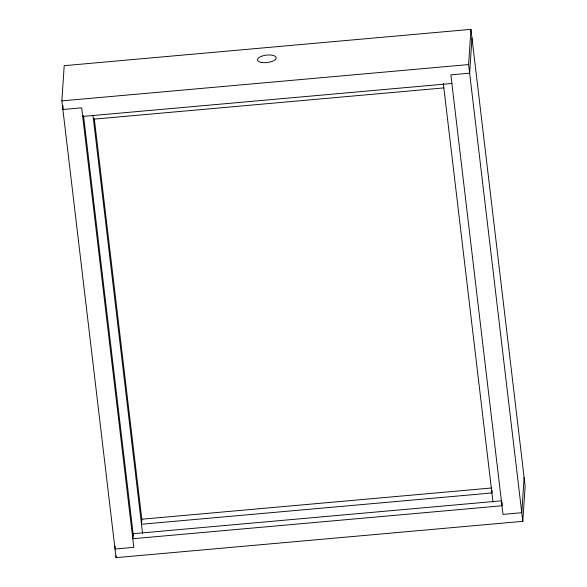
<?xml version="1.0" encoding="UTF-8"?>
<svg xmlns="http://www.w3.org/2000/svg" width="587" height="587" viewBox="0 0 587 587"><rect width="100%" height="100%" fill="white"/><g stroke="black" fill="none" stroke-linecap="round" stroke-linejoin="round"><path stroke-width="0.88" d="M61.862 100.883L64.203 65.671L470.943 29.35L525.138 486.117L522.797 521.329L116.057 557.65L61.862 100.883L468.609 64.563L470.943 29.35M63.125 105.887L62.882 109.498L81.659 107.825L133.807 547.355L115.03 549.028L115.213 546.321M116.057 557.65L116.175 555.845M471.97 37.972L469.629 73.184L450.853 74.857L503 514.388L521.777 512.715L524.118 477.502M492.075 490.446L491.906 492.963L141.482 524.25L141.812 519.216L491.326 488.01M502.201 502.421L501.98 505.774L132.779 538.734L133.117 533.708L501.401 500.821M82.679 116.446L451.88 83.479M93.421 119.19L443.845 87.903M468.609 64.563L522.797 521.329M443.31 83.369L492.985 502.032M94.302 118.765L141.915 520.075M92.995 115.566L142.56 533.319M83.501 115.536L133.425 536.291M261.912 62.516A9.443 3.727 -6.8 0 0 276.206 57.988A9.443 3.727 -6.8 0 0 262.345 55.978A9.443 3.727 -6.8 0 0 261.912 62.516"/></g></svg>
